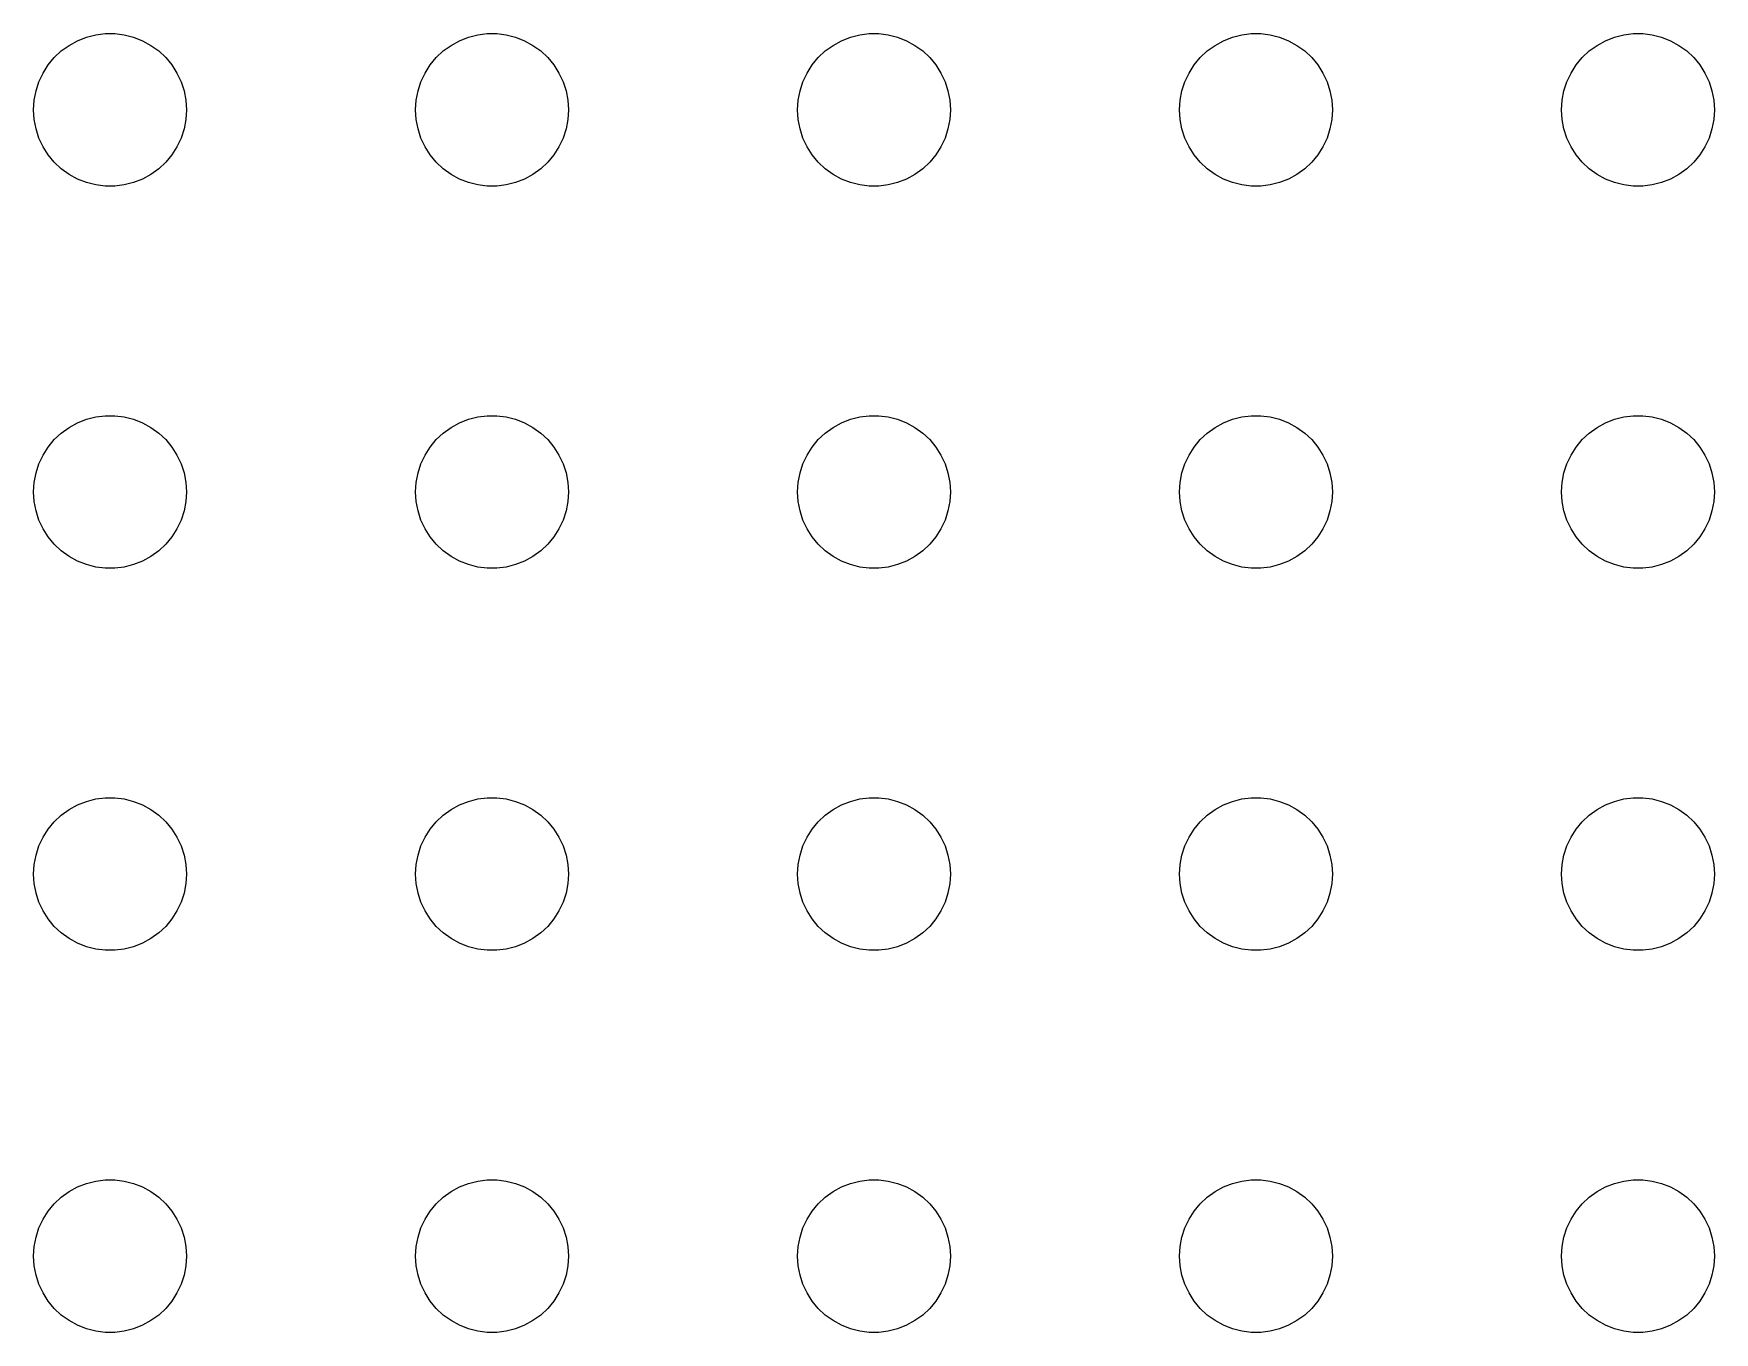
# Model space of a CAD drawing. Header units: metres. Extents: x -134 to 134, y 290 to 736.
# Drawn here: x -1.5 to 31.5, y 454.5 to 480 of the extents above; entities that cross this region are included whole.
import ezdxf

# ---------------------------------------------------------------- set-up
doc = ezdxf.new("R2010")
doc.units = ezdxf.units.M

msp = doc.modelspace()

# ---------------------------------------------------------------- linework, layer by layer
for p, q in [((-0.80373, 479.766), (-0.63866, 479.857)), ((-0.63866, 479.857), (-0.46352, 479.927)), ((-0.46352, 479.927), (-0.28107, 479.973)), ((-0.28107, 479.973), (-0.09418, 479.997)), ((-0.09418, 479.997), (0.09418, 479.997)), ((0.09418, 479.997), (0.28107, 479.973)), ((0.28107, 479.973), (0.46352, 479.927)), ((0.46352, 479.927), (0.63866, 479.857)), ((0.63866, 479.857), (0.80373, 479.766)), ((6.69626, 479.766), (6.86133, 479.857)), ((6.86133, 479.857), (7.03647, 479.927)), ((7.03647, 479.927), (7.21892, 479.973)), ((7.21892, 479.973), (7.40581, 479.997)), ((7.40581, 479.997), (7.59418, 479.997)), ((7.59418, 479.997), (7.78107, 479.973)), ((7.78107, 479.973), (7.96352, 479.927)), ((7.96352, 479.927), (8.13866, 479.857)), ((8.13866, 479.857), (8.30373, 479.766)), ((14.1963, 479.766), (14.3613, 479.857)), ((14.3613, 479.857), (14.5365, 479.927)), ((14.5365, 479.927), (14.7189, 479.973)), ((14.7189, 479.973), (14.9058, 479.997)), ((14.9058, 479.997), (15.0942, 479.997)), ((15.0942, 479.997), (15.2811, 479.973)), ((15.2811, 479.973), (15.4635, 479.927)), ((15.4635, 479.927), (15.6387, 479.857)), ((15.6387, 479.857), (15.8037, 479.766)), ((21.6963, 479.766), (21.8613, 479.857)), ((21.8613, 479.857), (22.0365, 479.927)), ((22.0365, 479.927), (22.2189, 479.973)), ((22.2189, 479.973), (22.4058, 479.997)), ((22.4058, 479.997), (22.5942, 479.997)), ((22.5942, 479.997), (22.7811, 479.973)), ((22.7811, 479.973), (22.9635, 479.927)), ((22.9635, 479.927), (23.1387, 479.857)), ((23.1387, 479.857), (23.3037, 479.766)), ((29.1963, 479.766), (29.3613, 479.857)), ((29.3613, 479.857), (29.5365, 479.927)), ((29.5365, 479.927), (29.7189, 479.973)), ((29.7189, 479.973), (29.9058, 479.997)), ((29.9058, 479.997), (30.0942, 479.997)), ((30.0942, 479.997), (30.2811, 479.973)), ((30.2811, 479.973), (30.4635, 479.927)), ((30.4635, 479.927), (30.6387, 479.857)), ((30.6387, 479.857), (30.8037, 479.766)), ((-1.21352, 479.382), (-1.09344, 479.527)), ((-1.09344, 479.527), (-0.95613, 479.656)), ((-0.95613, 479.656), (-0.80373, 479.766)), ((0.80373, 479.766), (0.95613, 479.656)), ((0.95613, 479.656), (1.09344, 479.527)), ((1.09344, 479.527), (1.21352, 479.382)), ((6.28647, 479.382), (6.40654, 479.527)), ((6.40654, 479.527), (6.54385, 479.656)), ((6.54385, 479.656), (6.69626, 479.766)), ((8.30373, 479.766), (8.45613, 479.656)), ((8.45613, 479.656), (8.59344, 479.527)), ((8.59344, 479.527), (8.71352, 479.382)), ((13.7865, 479.382), (13.9065, 479.527)), ((13.9065, 479.527), (14.0439, 479.656)), ((14.0439, 479.656), (14.1963, 479.766)), ((15.8037, 479.766), (15.9561, 479.656)), ((15.9561, 479.656), (16.0934, 479.527)), ((16.0934, 479.527), (16.2135, 479.382)), ((21.2865, 479.382), (21.4065, 479.527)), ((21.4065, 479.527), (21.5439, 479.656)), ((21.5439, 479.656), (21.6963, 479.766)), ((23.3037, 479.766), (23.4561, 479.656)), ((23.4561, 479.656), (23.5934, 479.527)), ((23.5934, 479.527), (23.7135, 479.382)), ((28.7865, 479.382), (28.9065, 479.527)), ((28.9065, 479.527), (29.0439, 479.656)), ((29.0439, 479.656), (29.1963, 479.766)), ((30.8037, 479.766), (30.9561, 479.656)), ((30.9561, 479.656), (31.0934, 479.527)), ((31.0934, 479.527), (31.2135, 479.382)), ((-1.39465, 479.052), (-1.31445, 479.223)), ((-1.31445, 479.223), (-1.21352, 479.382)), ((1.21352, 479.382), (1.31445, 479.223)), ((1.31445, 479.223), (1.39465, 479.052)), ((6.10533, 479.052), (6.18553, 479.223)), ((6.18553, 479.223), (6.28647, 479.382)), ((8.71352, 479.382), (8.81445, 479.223)), ((8.81445, 479.223), (8.89465, 479.052)), ((13.6053, 479.052), (13.6855, 479.223)), ((13.6855, 479.223), (13.7865, 479.382)), ((16.2135, 479.382), (16.3145, 479.223)), ((16.3145, 479.223), (16.3947, 479.052)), ((21.1053, 479.052), (21.1855, 479.223)), ((21.1855, 479.223), (21.2865, 479.382)), ((23.7135, 479.382), (23.8145, 479.223)), ((23.8145, 479.223), (23.8947, 479.052)), ((28.6053, 479.052), (28.6855, 479.223)), ((28.6855, 479.223), (28.7865, 479.382)), ((31.2135, 479.382), (31.3145, 479.223)), ((31.3145, 479.223), (31.3947, 479.052)), ((-1.48816, 478.688), (-1.45287, 478.873)), ((-1.45287, 478.873), (-1.39465, 479.052)), ((1.39465, 479.052), (1.45287, 478.873)), ((1.45287, 478.873), (1.48816, 478.688)), ((6.01183, 478.688), (6.04712, 478.873)), ((6.04712, 478.873), (6.10533, 479.052)), ((8.89465, 479.052), (8.95287, 478.873)), ((8.95287, 478.873), (8.98816, 478.688)), ((13.5118, 478.688), (13.5471, 478.873)), ((13.5471, 478.873), (13.6053, 479.052)), ((16.3947, 479.052), (16.4529, 478.873)), ((16.4529, 478.873), (16.4882, 478.688)), ((21.0118, 478.688), (21.0471, 478.873)), ((21.0471, 478.873), (21.1053, 479.052)), ((23.8947, 479.052), (23.9529, 478.873)), ((23.9529, 478.873), (23.9882, 478.688)), ((28.5118, 478.688), (28.5471, 478.873)), ((28.5471, 478.873), (28.6053, 479.052)), ((31.3947, 479.052), (31.4529, 478.873)), ((31.4529, 478.873), (31.4882, 478.688)), ((-1.5, 478.5), (-1.48816, 478.688)), ((-1.48816, 478.312), (-1.5, 478.5)), ((1.48816, 478.688), (1.5, 478.5)), ((1.5, 478.5), (1.48816, 478.312)), ((6, 478.5), (6.01183, 478.688)), ((6.01183, 478.312), (6, 478.5)), ((8.98816, 478.688), (9, 478.5)), ((9, 478.5), (8.98816, 478.312)), ((13.5, 478.5), (13.5118, 478.688)), ((13.5118, 478.312), (13.5, 478.5)), ((16.4882, 478.688), (16.5, 478.5)), ((16.5, 478.5), (16.4882, 478.312)), ((21, 478.5), (21.0118, 478.688)), ((21.0118, 478.312), (21, 478.5)), ((23.9882, 478.688), (24, 478.5)), ((24, 478.5), (23.9882, 478.312)), ((28.5, 478.5), (28.5118, 478.688)), ((28.5118, 478.312), (28.5, 478.5)), ((31.4882, 478.688), (31.5, 478.5)), ((31.5, 478.5), (31.4882, 478.312)), ((-1.45287, 478.127), (-1.48816, 478.312)), ((1.48816, 478.312), (1.45287, 478.127)), ((6.04712, 478.127), (6.01183, 478.312)), ((8.98816, 478.312), (8.95287, 478.127)), ((13.5471, 478.127), (13.5118, 478.312)), ((16.4882, 478.312), (16.4529, 478.127)), ((21.0471, 478.127), (21.0118, 478.312)), ((23.9882, 478.312), (23.9529, 478.127)), ((28.5471, 478.127), (28.5118, 478.312)), ((31.4882, 478.312), (31.4529, 478.127)), ((-1.39465, 477.948), (-1.45287, 478.127)), ((-1.31445, 477.777), (-1.39465, 477.948)), ((1.39465, 477.948), (1.31445, 477.777)), ((1.45287, 478.127), (1.39465, 477.948)), ((6.10533, 477.948), (6.04712, 478.127)), ((6.18553, 477.777), (6.10533, 477.948)), ((8.89465, 477.948), (8.81445, 477.777)), ((8.95287, 478.127), (8.89465, 477.948)), ((13.6053, 477.948), (13.5471, 478.127)), ((13.6855, 477.777), (13.6053, 477.948)), ((16.3947, 477.948), (16.3145, 477.777)), ((16.4529, 478.127), (16.3947, 477.948)), ((21.1053, 477.948), (21.0471, 478.127)), ((21.1855, 477.777), (21.1053, 477.948)), ((23.8947, 477.948), (23.8145, 477.777)), ((23.9529, 478.127), (23.8947, 477.948)), ((28.6053, 477.948), (28.5471, 478.127)), ((28.6855, 477.777), (28.6053, 477.948)), ((31.3947, 477.948), (31.3145, 477.777)), ((31.4529, 478.127), (31.3947, 477.948)), ((-1.21352, 477.618), (-1.31445, 477.777)), ((-1.09344, 477.473), (-1.21352, 477.618)), ((1.21352, 477.618), (1.09344, 477.473)), ((1.31445, 477.777), (1.21352, 477.618)), ((6.28647, 477.618), (6.18553, 477.777)), ((6.40654, 477.473), (6.28647, 477.618)), ((8.71352, 477.618), (8.59344, 477.473)), ((8.81445, 477.777), (8.71352, 477.618)), ((13.7865, 477.618), (13.6855, 477.777)), ((13.9065, 477.473), (13.7865, 477.618)), ((16.2135, 477.618), (16.0934, 477.473)), ((16.3145, 477.777), (16.2135, 477.618)), ((21.2865, 477.618), (21.1855, 477.777)), ((21.4065, 477.473), (21.2865, 477.618)), ((23.7135, 477.618), (23.5934, 477.473)), ((23.8145, 477.777), (23.7135, 477.618)), ((28.7865, 477.618), (28.6855, 477.777)), ((28.9065, 477.473), (28.7865, 477.618)), ((31.2135, 477.618), (31.0934, 477.473)), ((31.3145, 477.777), (31.2135, 477.618)), ((-0.95613, 477.344), (-1.09344, 477.473)), ((-0.80373, 477.234), (-0.95613, 477.344)), ((-0.63866, 477.143), (-0.80373, 477.234)), ((0.80373, 477.234), (0.63866, 477.143)), ((0.95613, 477.344), (0.80373, 477.234)), ((1.09344, 477.473), (0.95613, 477.344)), ((6.54385, 477.344), (6.40654, 477.473)), ((6.69626, 477.234), (6.54385, 477.344)), ((6.86133, 477.143), (6.69626, 477.234)), ((8.30373, 477.234), (8.13866, 477.143)), ((8.45613, 477.344), (8.30373, 477.234)), ((8.59344, 477.473), (8.45613, 477.344)), ((14.0439, 477.344), (13.9065, 477.473)), ((14.1963, 477.234), (14.0439, 477.344)), ((14.3613, 477.143), (14.1963, 477.234)), ((15.8037, 477.234), (15.6387, 477.143)), ((15.9561, 477.344), (15.8037, 477.234)), ((16.0934, 477.473), (15.9561, 477.344)), ((21.5439, 477.344), (21.4065, 477.473)), ((21.6963, 477.234), (21.5439, 477.344)), ((21.8613, 477.143), (21.6963, 477.234)), ((23.3037, 477.234), (23.1387, 477.143)), ((23.4561, 477.344), (23.3037, 477.234)), ((23.5934, 477.473), (23.4561, 477.344)), ((29.0439, 477.344), (28.9065, 477.473)), ((29.1963, 477.234), (29.0439, 477.344)), ((29.3613, 477.143), (29.1963, 477.234)), ((30.8037, 477.234), (30.6387, 477.143)), ((30.9561, 477.344), (30.8037, 477.234)), ((31.0934, 477.473), (30.9561, 477.344)), ((-0.46352, 477.073), (-0.63866, 477.143)), ((-0.28107, 477.027), (-0.46352, 477.073)), ((-0.09418, 477.003), (-0.28107, 477.027)), ((0.09418, 477.003), (-0.09418, 477.003)), ((0.28107, 477.027), (0.09418, 477.003)), ((0.46352, 477.073), (0.28107, 477.027)), ((0.63866, 477.143), (0.46352, 477.073)), ((7.03647, 477.073), (6.86133, 477.143)), ((7.21892, 477.027), (7.03647, 477.073)), ((7.40581, 477.003), (7.21892, 477.027)), ((7.59418, 477.003), (7.40581, 477.003)), ((7.78107, 477.027), (7.59418, 477.003)), ((7.96352, 477.073), (7.78107, 477.027)), ((8.13866, 477.143), (7.96352, 477.073)), ((14.5365, 477.073), (14.3613, 477.143)), ((14.7189, 477.027), (14.5365, 477.073)), ((14.9058, 477.003), (14.7189, 477.027)), ((15.0942, 477.003), (14.9058, 477.003)), ((15.2811, 477.027), (15.0942, 477.003)), ((15.4635, 477.073), (15.2811, 477.027)), ((15.6387, 477.143), (15.4635, 477.073)), ((22.0365, 477.073), (21.8613, 477.143)), ((22.2189, 477.027), (22.0365, 477.073)), ((22.4058, 477.003), (22.2189, 477.027)), ((22.5942, 477.003), (22.4058, 477.003)), ((22.7811, 477.027), (22.5942, 477.003)), ((22.9635, 477.073), (22.7811, 477.027)), ((23.1387, 477.143), (22.9635, 477.073)), ((29.5365, 477.073), (29.3613, 477.143)), ((29.7189, 477.027), (29.5365, 477.073)), ((29.9058, 477.003), (29.7189, 477.027)), ((30.0942, 477.003), (29.9058, 477.003)), ((30.2811, 477.027), (30.0942, 477.003)), ((30.4635, 477.073), (30.2811, 477.027)), ((30.6387, 477.143), (30.4635, 477.073)), ((-0.95613, 472.156), (-0.80373, 472.266)), ((-0.80373, 472.266), (-0.63866, 472.357)), ((-0.63866, 472.357), (-0.46352, 472.427)), ((-0.46352, 472.427), (-0.28107, 472.473)), ((-0.28107, 472.473), (-0.09418, 472.497)), ((-0.09418, 472.497), (0.09418, 472.497)), ((0.09418, 472.497), (0.28107, 472.473)), ((0.28107, 472.473), (0.46352, 472.427)), ((0.46352, 472.427), (0.63866, 472.357)), ((0.63866, 472.357), (0.80373, 472.266)), ((0.80373, 472.266), (0.95613, 472.156)), ((6.54385, 472.156), (6.69626, 472.266)), ((6.69626, 472.266), (6.86133, 472.357)), ((6.86133, 472.357), (7.03647, 472.427)), ((7.03647, 472.427), (7.21892, 472.473)), ((7.21892, 472.473), (7.40581, 472.497)), ((7.40581, 472.497), (7.59418, 472.497)), ((7.59418, 472.497), (7.78107, 472.473)), ((7.78107, 472.473), (7.96352, 472.427)), ((7.96352, 472.427), (8.13866, 472.357)), ((8.13866, 472.357), (8.30373, 472.266)), ((8.30373, 472.266), (8.45613, 472.156)), ((14.0439, 472.156), (14.1963, 472.266)), ((14.1963, 472.266), (14.3613, 472.357)), ((14.3613, 472.357), (14.5365, 472.427)), ((14.5365, 472.427), (14.7189, 472.473)), ((14.7189, 472.473), (14.9058, 472.497)), ((14.9058, 472.497), (15.0942, 472.497)), ((15.0942, 472.497), (15.2811, 472.473)), ((15.2811, 472.473), (15.4635, 472.427)), ((15.4635, 472.427), (15.6387, 472.357)), ((15.6387, 472.357), (15.8037, 472.266)), ((15.8037, 472.266), (15.9561, 472.156)), ((21.5439, 472.156), (21.6963, 472.266)), ((21.6963, 472.266), (21.8613, 472.357)), ((21.8613, 472.357), (22.0365, 472.427)), ((22.0365, 472.427), (22.2189, 472.473)), ((22.2189, 472.473), (22.4058, 472.497)), ((22.4058, 472.497), (22.5942, 472.497)), ((22.5942, 472.497), (22.7811, 472.473)), ((22.7811, 472.473), (22.9635, 472.427)), ((22.9635, 472.427), (23.1387, 472.357)), ((23.1387, 472.357), (23.3037, 472.266)), ((23.3037, 472.266), (23.4561, 472.156)), ((29.0439, 472.156), (29.1963, 472.266)), ((29.1963, 472.266), (29.3613, 472.357)), ((29.3613, 472.357), (29.5365, 472.427)), ((29.5365, 472.427), (29.7189, 472.473)), ((29.7189, 472.473), (29.9058, 472.497)), ((29.9058, 472.497), (30.0942, 472.497)), ((30.0942, 472.497), (30.2811, 472.473)), ((30.2811, 472.473), (30.4635, 472.427)), ((30.4635, 472.427), (30.6387, 472.357)), ((30.6387, 472.357), (30.8037, 472.266)), ((30.8037, 472.266), (30.9561, 472.156)), ((-1.21352, 471.882), (-1.09344, 472.027)), ((-1.09344, 472.027), (-0.95613, 472.156)), ((0.95613, 472.156), (1.09344, 472.027)), ((1.09344, 472.027), (1.21352, 471.882)), ((6.28647, 471.882), (6.40654, 472.027)), ((6.40654, 472.027), (6.54385, 472.156)), ((8.45613, 472.156), (8.59344, 472.027)), ((8.59344, 472.027), (8.71352, 471.882)), ((13.7865, 471.882), (13.9065, 472.027)), ((13.9065, 472.027), (14.0439, 472.156)), ((15.9561, 472.156), (16.0934, 472.027)), ((16.0934, 472.027), (16.2135, 471.882)), ((21.2865, 471.882), (21.4065, 472.027)), ((21.4065, 472.027), (21.5439, 472.156)), ((23.4561, 472.156), (23.5934, 472.027)), ((23.5934, 472.027), (23.7135, 471.882)), ((28.7865, 471.882), (28.9065, 472.027)), ((28.9065, 472.027), (29.0439, 472.156)), ((30.9561, 472.156), (31.0934, 472.027)), ((31.0934, 472.027), (31.2135, 471.882)), ((-1.39465, 471.552), (-1.31445, 471.723)), ((-1.31445, 471.723), (-1.21352, 471.882)), ((1.21352, 471.882), (1.31445, 471.723)), ((1.31445, 471.723), (1.39465, 471.552)), ((6.10533, 471.552), (6.18553, 471.723)), ((6.18553, 471.723), (6.28647, 471.882)), ((8.71352, 471.882), (8.81445, 471.723)), ((8.81445, 471.723), (8.89465, 471.552)), ((13.6053, 471.552), (13.6855, 471.723)), ((13.6855, 471.723), (13.7865, 471.882)), ((16.2135, 471.882), (16.3145, 471.723)), ((16.3145, 471.723), (16.3947, 471.552)), ((21.1053, 471.552), (21.1855, 471.723)), ((21.1855, 471.723), (21.2865, 471.882)), ((23.7135, 471.882), (23.8145, 471.723)), ((23.8145, 471.723), (23.8947, 471.552)), ((28.6053, 471.552), (28.6855, 471.723)), ((28.6855, 471.723), (28.7865, 471.882)), ((31.2135, 471.882), (31.3145, 471.723)), ((31.3145, 471.723), (31.3947, 471.552)), ((-1.48816, 471.188), (-1.45287, 471.373)), ((-1.45287, 471.373), (-1.39465, 471.552)), ((1.39465, 471.552), (1.45287, 471.373)), ((1.45287, 471.373), (1.48816, 471.188)), ((6.01183, 471.188), (6.04712, 471.373)), ((6.04712, 471.373), (6.10533, 471.552)), ((8.89465, 471.552), (8.95287, 471.373)), ((8.95287, 471.373), (8.98816, 471.188)), ((13.5118, 471.188), (13.5471, 471.373)), ((13.5471, 471.373), (13.6053, 471.552)), ((16.3947, 471.552), (16.4529, 471.373)), ((16.4529, 471.373), (16.4882, 471.188)), ((21.0118, 471.188), (21.0471, 471.373)), ((21.0471, 471.373), (21.1053, 471.552)), ((23.8947, 471.552), (23.9529, 471.373)), ((23.9529, 471.373), (23.9882, 471.188)), ((28.5118, 471.188), (28.5471, 471.373)), ((28.5471, 471.373), (28.6053, 471.552)), ((31.3947, 471.552), (31.4529, 471.373)), ((31.4529, 471.373), (31.4882, 471.188)), ((-1.5, 471), (-1.48816, 471.188)), ((-1.48816, 470.812), (-1.5, 471)), ((1.48816, 471.188), (1.5, 471)), ((1.5, 471), (1.48816, 470.812)), ((6, 471), (6.01183, 471.188)), ((6.01183, 470.812), (6, 471)), ((8.98816, 471.188), (9, 471)), ((9, 471), (8.98816, 470.812)), ((13.5, 471), (13.5118, 471.188)), ((13.5118, 470.812), (13.5, 471)), ((16.4882, 471.188), (16.5, 471)), ((16.5, 471), (16.4882, 470.812)), ((21, 471), (21.0118, 471.188)), ((21.0118, 470.812), (21, 471)), ((23.9882, 471.188), (24, 471)), ((24, 471), (23.9882, 470.812)), ((28.5, 471), (28.5118, 471.188)), ((28.5118, 470.812), (28.5, 471)), ((31.4882, 471.188), (31.5, 471)), ((31.5, 471), (31.4882, 470.812)), ((-1.45287, 470.627), (-1.48816, 470.812)), ((-1.39465, 470.448), (-1.45287, 470.627)), ((1.45287, 470.627), (1.39465, 470.448)), ((1.48816, 470.812), (1.45287, 470.627)), ((6.04712, 470.627), (6.01183, 470.812)), ((6.10533, 470.448), (6.04712, 470.627)), ((8.95287, 470.627), (8.89465, 470.448)), ((8.98816, 470.812), (8.95287, 470.627)), ((13.5471, 470.627), (13.5118, 470.812)), ((13.6053, 470.448), (13.5471, 470.627)), ((16.4529, 470.627), (16.3947, 470.448)), ((16.4882, 470.812), (16.4529, 470.627)), ((21.0471, 470.627), (21.0118, 470.812)), ((21.1053, 470.448), (21.0471, 470.627)), ((23.9529, 470.627), (23.8947, 470.448)), ((23.9882, 470.812), (23.9529, 470.627)), ((28.5471, 470.627), (28.5118, 470.812)), ((28.6053, 470.448), (28.5471, 470.627)), ((31.4529, 470.627), (31.3947, 470.448)), ((31.4882, 470.812), (31.4529, 470.627)), ((-1.31445, 470.277), (-1.39465, 470.448)), ((-1.21352, 470.118), (-1.31445, 470.277)), ((1.31445, 470.277), (1.21352, 470.118)), ((1.39465, 470.448), (1.31445, 470.277)), ((6.18553, 470.277), (6.10533, 470.448)), ((6.28647, 470.118), (6.18553, 470.277)), ((8.81445, 470.277), (8.71352, 470.118)), ((8.89465, 470.448), (8.81445, 470.277)), ((13.6855, 470.277), (13.6053, 470.448)), ((13.7865, 470.118), (13.6855, 470.277)), ((16.3145, 470.277), (16.2135, 470.118)), ((16.3947, 470.448), (16.3145, 470.277)), ((21.1855, 470.277), (21.1053, 470.448)), ((21.2865, 470.118), (21.1855, 470.277)), ((23.8145, 470.277), (23.7135, 470.118)), ((23.8947, 470.448), (23.8145, 470.277)), ((28.6855, 470.277), (28.6053, 470.448)), ((28.7865, 470.118), (28.6855, 470.277)), ((31.3145, 470.277), (31.2135, 470.118)), ((31.3947, 470.448), (31.3145, 470.277)), ((-1.09344, 469.973), (-1.21352, 470.118)), ((-0.95613, 469.844), (-1.09344, 469.973)), ((1.09344, 469.973), (0.95613, 469.844)), ((1.21352, 470.118), (1.09344, 469.973)), ((6.40654, 469.973), (6.28647, 470.118)), ((6.54385, 469.844), (6.40654, 469.973)), ((8.59344, 469.973), (8.45613, 469.844)), ((8.71352, 470.118), (8.59344, 469.973)), ((13.9065, 469.973), (13.7865, 470.118)), ((14.0439, 469.844), (13.9065, 469.973)), ((16.0934, 469.973), (15.9561, 469.844)), ((16.2135, 470.118), (16.0934, 469.973)), ((21.4065, 469.973), (21.2865, 470.118)), ((21.5439, 469.844), (21.4065, 469.973)), ((23.5934, 469.973), (23.4561, 469.844)), ((23.7135, 470.118), (23.5934, 469.973)), ((28.9065, 469.973), (28.7865, 470.118)), ((29.0439, 469.844), (28.9065, 469.973)), ((31.0934, 469.973), (30.9561, 469.844)), ((31.2135, 470.118), (31.0934, 469.973)), ((-0.80373, 469.734), (-0.95613, 469.844)), ((-0.63866, 469.643), (-0.80373, 469.734)), ((-0.46352, 469.573), (-0.63866, 469.643)), ((0.63866, 469.643), (0.46352, 469.573)), ((0.80373, 469.734), (0.63866, 469.643)), ((0.95613, 469.844), (0.80373, 469.734)), ((6.69626, 469.734), (6.54385, 469.844)), ((6.86133, 469.643), (6.69626, 469.734)), ((7.03647, 469.573), (6.86133, 469.643)), ((8.13866, 469.643), (7.96352, 469.573)), ((8.30373, 469.734), (8.13866, 469.643)), ((8.45613, 469.844), (8.30373, 469.734)), ((14.1963, 469.734), (14.0439, 469.844)), ((14.3613, 469.643), (14.1963, 469.734)), ((14.5365, 469.573), (14.3613, 469.643)), ((15.6387, 469.643), (15.4635, 469.573)), ((15.8037, 469.734), (15.6387, 469.643)), ((15.9561, 469.844), (15.8037, 469.734)), ((21.6963, 469.734), (21.5439, 469.844)), ((21.8613, 469.643), (21.6963, 469.734)), ((22.0365, 469.573), (21.8613, 469.643)), ((23.1387, 469.643), (22.9635, 469.573)), ((23.3037, 469.734), (23.1387, 469.643)), ((23.4561, 469.844), (23.3037, 469.734)), ((29.1963, 469.734), (29.0439, 469.844)), ((29.3613, 469.643), (29.1963, 469.734)), ((29.5365, 469.573), (29.3613, 469.643)), ((30.6387, 469.643), (30.4635, 469.573)), ((30.8037, 469.734), (30.6387, 469.643)), ((30.9561, 469.844), (30.8037, 469.734)), ((-0.28107, 469.527), (-0.46352, 469.573)), ((-0.09418, 469.503), (-0.28107, 469.527)), ((0.09418, 469.503), (-0.09418, 469.503)), ((0.28107, 469.527), (0.09418, 469.503)), ((0.46352, 469.573), (0.28107, 469.527)), ((7.21892, 469.527), (7.03647, 469.573)), ((7.40581, 469.503), (7.21892, 469.527)), ((7.59418, 469.503), (7.40581, 469.503)), ((7.78107, 469.527), (7.59418, 469.503)), ((7.96352, 469.573), (7.78107, 469.527)), ((14.7189, 469.527), (14.5365, 469.573)), ((14.9058, 469.503), (14.7189, 469.527)), ((15.0942, 469.503), (14.9058, 469.503)), ((15.2811, 469.527), (15.0942, 469.503)), ((15.4635, 469.573), (15.2811, 469.527)), ((22.2189, 469.527), (22.0365, 469.573)), ((22.4058, 469.503), (22.2189, 469.527)), ((22.5942, 469.503), (22.4058, 469.503)), ((22.7811, 469.527), (22.5942, 469.503)), ((22.9635, 469.573), (22.7811, 469.527)), ((29.7189, 469.527), (29.5365, 469.573)), ((29.9058, 469.503), (29.7189, 469.527)), ((30.0942, 469.503), (29.9058, 469.503)), ((30.2811, 469.527), (30.0942, 469.503)), ((30.4635, 469.573), (30.2811, 469.527)), ((-0.46352, 464.927), (-0.28107, 464.973)), ((-0.28107, 464.973), (-0.09418, 464.997)), ((-0.09418, 464.997), (0.09418, 464.997)), ((0.09418, 464.997), (0.28107, 464.973)), ((0.28107, 464.973), (0.46352, 464.927)), ((7.03647, 464.927), (7.21892, 464.973)), ((7.21892, 464.973), (7.40581, 464.997)), ((7.40581, 464.997), (7.59418, 464.997)), ((7.59418, 464.997), (7.78107, 464.973)), ((7.78107, 464.973), (7.96352, 464.927)), ((14.5365, 464.927), (14.7189, 464.973)), ((14.7189, 464.973), (14.9058, 464.997)), ((14.9058, 464.997), (15.0942, 464.997)), ((15.0942, 464.997), (15.2811, 464.973)), ((15.2811, 464.973), (15.4635, 464.927)), ((22.0365, 464.927), (22.2189, 464.973)), ((22.2189, 464.973), (22.4058, 464.997)), ((22.4058, 464.997), (22.5942, 464.997)), ((22.5942, 464.997), (22.7811, 464.973)), ((22.7811, 464.973), (22.9635, 464.927)), ((29.5365, 464.927), (29.7189, 464.973)), ((29.7189, 464.973), (29.9058, 464.997)), ((29.9058, 464.997), (30.0942, 464.997)), ((30.0942, 464.997), (30.2811, 464.973)), ((30.2811, 464.973), (30.4635, 464.927)), ((-1.09344, 464.527), (-0.95613, 464.656)), ((-0.95613, 464.656), (-0.80373, 464.766)), ((-0.80373, 464.766), (-0.63866, 464.857)), ((-0.63866, 464.857), (-0.46352, 464.927)), ((0.46352, 464.927), (0.63866, 464.857)), ((0.63866, 464.857), (0.80373, 464.766)), ((0.80373, 464.766), (0.95613, 464.656)), ((0.95613, 464.656), (1.09344, 464.527)), ((6.40654, 464.527), (6.54385, 464.656)), ((6.54385, 464.656), (6.69626, 464.766)), ((6.69626, 464.766), (6.86133, 464.857)), ((6.86133, 464.857), (7.03647, 464.927)), ((7.96352, 464.927), (8.13866, 464.857)), ((8.13866, 464.857), (8.30373, 464.766)), ((8.30373, 464.766), (8.45613, 464.656)), ((8.45613, 464.656), (8.59344, 464.527)), ((13.9065, 464.527), (14.0439, 464.656)), ((14.0439, 464.656), (14.1963, 464.766)), ((14.1963, 464.766), (14.3613, 464.857)), ((14.3613, 464.857), (14.5365, 464.927)), ((15.4635, 464.927), (15.6387, 464.857)), ((15.6387, 464.857), (15.8037, 464.766)), ((15.8037, 464.766), (15.9561, 464.656)), ((15.9561, 464.656), (16.0934, 464.527)), ((21.4065, 464.527), (21.5439, 464.656)), ((21.5439, 464.656), (21.6963, 464.766)), ((21.6963, 464.766), (21.8613, 464.857)), ((21.8613, 464.857), (22.0365, 464.927)), ((22.9635, 464.927), (23.1387, 464.857)), ((23.1387, 464.857), (23.3037, 464.766)), ((23.3037, 464.766), (23.4561, 464.656)), ((23.4561, 464.656), (23.5934, 464.527)), ((28.9065, 464.527), (29.0439, 464.656)), ((29.0439, 464.656), (29.1963, 464.766)), ((29.1963, 464.766), (29.3613, 464.857)), ((29.3613, 464.857), (29.5365, 464.927)), ((30.4635, 464.927), (30.6387, 464.857)), ((30.6387, 464.857), (30.8037, 464.766)), ((30.8037, 464.766), (30.9561, 464.656)), ((30.9561, 464.656), (31.0934, 464.527)), ((-1.31445, 464.223), (-1.21352, 464.382)), ((-1.21352, 464.382), (-1.09344, 464.527)), ((1.09344, 464.527), (1.21352, 464.382)), ((1.21352, 464.382), (1.31445, 464.223)), ((6.18553, 464.223), (6.28647, 464.382)), ((6.28647, 464.382), (6.40654, 464.527)), ((8.59344, 464.527), (8.71352, 464.382)), ((8.71352, 464.382), (8.81445, 464.223)), ((13.6855, 464.223), (13.7865, 464.382)), ((13.7865, 464.382), (13.9065, 464.527)), ((16.0934, 464.527), (16.2135, 464.382)), ((16.2135, 464.382), (16.3145, 464.223)), ((21.1855, 464.223), (21.2865, 464.382)), ((21.2865, 464.382), (21.4065, 464.527)), ((23.5934, 464.527), (23.7135, 464.382)), ((23.7135, 464.382), (23.8145, 464.223)), ((28.6855, 464.223), (28.7865, 464.382)), ((28.7865, 464.382), (28.9065, 464.527)), ((31.0934, 464.527), (31.2135, 464.382)), ((31.2135, 464.382), (31.3145, 464.223)), ((-1.45287, 463.873), (-1.39465, 464.052)), ((-1.39465, 464.052), (-1.31445, 464.223)), ((1.31445, 464.223), (1.39465, 464.052)), ((1.39465, 464.052), (1.45287, 463.873)), ((6.04712, 463.873), (6.10533, 464.052)), ((6.10533, 464.052), (6.18553, 464.223)), ((8.81445, 464.223), (8.89465, 464.052)), ((8.89465, 464.052), (8.95287, 463.873)), ((13.5471, 463.873), (13.6053, 464.052)), ((13.6053, 464.052), (13.6855, 464.223)), ((16.3145, 464.223), (16.3947, 464.052)), ((16.3947, 464.052), (16.4529, 463.873)), ((21.0471, 463.873), (21.1053, 464.052)), ((21.1053, 464.052), (21.1855, 464.223)), ((23.8145, 464.223), (23.8947, 464.052)), ((23.8947, 464.052), (23.9529, 463.873)), ((28.5471, 463.873), (28.6053, 464.052)), ((28.6053, 464.052), (28.6855, 464.223)), ((31.3145, 464.223), (31.3947, 464.052)), ((31.3947, 464.052), (31.4529, 463.873)), ((-1.5, 463.5), (-1.48816, 463.688)), ((-1.48816, 463.688), (-1.45287, 463.873)), ((1.45287, 463.873), (1.48816, 463.688)), ((1.48816, 463.688), (1.5, 463.5)), ((6, 463.5), (6.01183, 463.688)), ((6.01183, 463.688), (6.04712, 463.873)), ((8.95287, 463.873), (8.98816, 463.688)), ((8.98816, 463.688), (9, 463.5)), ((13.5, 463.5), (13.5118, 463.688)), ((13.5118, 463.688), (13.5471, 463.873)), ((16.4529, 463.873), (16.4882, 463.688)), ((16.4882, 463.688), (16.5, 463.5)), ((21, 463.5), (21.0118, 463.688)), ((21.0118, 463.688), (21.0471, 463.873)), ((23.9529, 463.873), (23.9882, 463.688)), ((23.9882, 463.688), (24, 463.5)), ((28.5, 463.5), (28.5118, 463.688)), ((28.5118, 463.688), (28.5471, 463.873)), ((31.4529, 463.873), (31.4882, 463.688)), ((31.4882, 463.688), (31.5, 463.5)), ((-1.48816, 463.312), (-1.5, 463.5)), ((1.5, 463.5), (1.48816, 463.312)), ((6.01183, 463.312), (6, 463.5)), ((9, 463.5), (8.98816, 463.312)), ((13.5118, 463.312), (13.5, 463.5)), ((16.5, 463.5), (16.4882, 463.312)), ((21.0118, 463.312), (21, 463.5)), ((24, 463.5), (23.9882, 463.312)), ((28.5118, 463.312), (28.5, 463.5)), ((31.5, 463.5), (31.4882, 463.312)), ((-1.45287, 463.127), (-1.48816, 463.312)), ((-1.39465, 462.948), (-1.45287, 463.127)), ((1.45287, 463.127), (1.39465, 462.948)), ((1.48816, 463.312), (1.45287, 463.127)), ((6.04712, 463.127), (6.01183, 463.312)), ((6.10533, 462.948), (6.04712, 463.127)), ((8.95287, 463.127), (8.89465, 462.948)), ((8.98816, 463.312), (8.95287, 463.127)), ((13.5471, 463.127), (13.5118, 463.312)), ((13.6053, 462.948), (13.5471, 463.127)), ((16.4529, 463.127), (16.3947, 462.948)), ((16.4882, 463.312), (16.4529, 463.127)), ((21.0471, 463.127), (21.0118, 463.312)), ((21.1053, 462.948), (21.0471, 463.127)), ((23.9529, 463.127), (23.8947, 462.948)), ((23.9882, 463.312), (23.9529, 463.127)), ((28.5471, 463.127), (28.5118, 463.312)), ((28.6053, 462.948), (28.5471, 463.127)), ((31.4529, 463.127), (31.3947, 462.948)), ((31.4882, 463.312), (31.4529, 463.127)), ((-1.31445, 462.777), (-1.39465, 462.948)), ((-1.21352, 462.618), (-1.31445, 462.777)), ((1.31445, 462.777), (1.21352, 462.618)), ((1.39465, 462.948), (1.31445, 462.777)), ((6.18553, 462.777), (6.10533, 462.948)), ((6.28647, 462.618), (6.18553, 462.777)), ((8.81445, 462.777), (8.71352, 462.618)), ((8.89465, 462.948), (8.81445, 462.777)), ((13.6855, 462.777), (13.6053, 462.948)), ((13.7865, 462.618), (13.6855, 462.777)), ((16.3145, 462.777), (16.2135, 462.618)), ((16.3947, 462.948), (16.3145, 462.777)), ((21.1855, 462.777), (21.1053, 462.948)), ((21.2865, 462.618), (21.1855, 462.777)), ((23.8145, 462.777), (23.7135, 462.618)), ((23.8947, 462.948), (23.8145, 462.777)), ((28.6855, 462.777), (28.6053, 462.948)), ((28.7865, 462.618), (28.6855, 462.777)), ((31.3145, 462.777), (31.2135, 462.618)), ((31.3947, 462.948), (31.3145, 462.777)), ((-1.09344, 462.473), (-1.21352, 462.618)), ((-0.95613, 462.344), (-1.09344, 462.473)), ((-0.80373, 462.234), (-0.95613, 462.344)), ((0.95613, 462.344), (0.80373, 462.234)), ((1.09344, 462.473), (0.95613, 462.344)), ((1.21352, 462.618), (1.09344, 462.473)), ((6.40654, 462.473), (6.28647, 462.618)), ((6.54385, 462.344), (6.40654, 462.473)), ((6.69626, 462.234), (6.54385, 462.344)), ((8.45613, 462.344), (8.30373, 462.234)), ((8.59344, 462.473), (8.45613, 462.344)), ((8.71352, 462.618), (8.59344, 462.473)), ((13.9065, 462.473), (13.7865, 462.618)), ((14.0439, 462.344), (13.9065, 462.473)), ((14.1963, 462.234), (14.0439, 462.344)), ((15.9561, 462.344), (15.8037, 462.234)), ((16.0934, 462.473), (15.9561, 462.344)), ((16.2135, 462.618), (16.0934, 462.473)), ((21.4065, 462.473), (21.2865, 462.618)), ((21.5439, 462.344), (21.4065, 462.473)), ((21.6963, 462.234), (21.5439, 462.344)), ((23.4561, 462.344), (23.3037, 462.234)), ((23.5934, 462.473), (23.4561, 462.344)), ((23.7135, 462.618), (23.5934, 462.473)), ((28.9065, 462.473), (28.7865, 462.618)), ((29.0439, 462.344), (28.9065, 462.473)), ((29.1963, 462.234), (29.0439, 462.344)), ((30.9561, 462.344), (30.8037, 462.234)), ((31.0934, 462.473), (30.9561, 462.344)), ((31.2135, 462.618), (31.0934, 462.473)), ((-0.63866, 462.143), (-0.80373, 462.234)), ((-0.46352, 462.073), (-0.63866, 462.143)), ((-0.28107, 462.027), (-0.46352, 462.073)), ((-0.09418, 462.003), (-0.28107, 462.027)), ((0.09418, 462.003), (-0.09418, 462.003)), ((0.28107, 462.027), (0.09418, 462.003)), ((0.46352, 462.073), (0.28107, 462.027)), ((0.63866, 462.143), (0.46352, 462.073)), ((0.80373, 462.234), (0.63866, 462.143)), ((6.86133, 462.143), (6.69626, 462.234)), ((7.03647, 462.073), (6.86133, 462.143)), ((7.21892, 462.027), (7.03647, 462.073)), ((7.40581, 462.003), (7.21892, 462.027)), ((7.59418, 462.003), (7.40581, 462.003)), ((7.78107, 462.027), (7.59418, 462.003)), ((7.96352, 462.073), (7.78107, 462.027)), ((8.13866, 462.143), (7.96352, 462.073)), ((8.30373, 462.234), (8.13866, 462.143)), ((14.3613, 462.143), (14.1963, 462.234)), ((14.5365, 462.073), (14.3613, 462.143)), ((14.7189, 462.027), (14.5365, 462.073)), ((14.9058, 462.003), (14.7189, 462.027)), ((15.0942, 462.003), (14.9058, 462.003)), ((15.2811, 462.027), (15.0942, 462.003)), ((15.4635, 462.073), (15.2811, 462.027)), ((15.6387, 462.143), (15.4635, 462.073)), ((15.8037, 462.234), (15.6387, 462.143)), ((21.8613, 462.143), (21.6963, 462.234)), ((22.0365, 462.073), (21.8613, 462.143)), ((22.2189, 462.027), (22.0365, 462.073)), ((22.4058, 462.003), (22.2189, 462.027)), ((22.5942, 462.003), (22.4058, 462.003)), ((22.7811, 462.027), (22.5942, 462.003)), ((22.9635, 462.073), (22.7811, 462.027)), ((23.1387, 462.143), (22.9635, 462.073)), ((23.3037, 462.234), (23.1387, 462.143)), ((29.3613, 462.143), (29.1963, 462.234)), ((29.5365, 462.073), (29.3613, 462.143)), ((29.7189, 462.027), (29.5365, 462.073)), ((29.9058, 462.003), (29.7189, 462.027)), ((30.0942, 462.003), (29.9058, 462.003)), ((30.2811, 462.027), (30.0942, 462.003)), ((30.4635, 462.073), (30.2811, 462.027)), ((30.6387, 462.143), (30.4635, 462.073)), ((30.8037, 462.234), (30.6387, 462.143)), ((-0.63866, 457.357), (-0.46352, 457.427)), ((-0.46352, 457.427), (-0.28107, 457.473)), ((-0.28107, 457.473), (-0.09418, 457.497)), ((-0.09418, 457.497), (0.09418, 457.497)), ((0.09418, 457.497), (0.28107, 457.473)), ((0.28107, 457.473), (0.46352, 457.427)), ((0.46352, 457.427), (0.63866, 457.357)), ((6.86133, 457.357), (7.03647, 457.427)), ((7.03647, 457.427), (7.21892, 457.473)), ((7.21892, 457.473), (7.40581, 457.497)), ((7.40581, 457.497), (7.59418, 457.497)), ((7.59418, 457.497), (7.78107, 457.473)), ((7.78107, 457.473), (7.96352, 457.427)), ((7.96352, 457.427), (8.13866, 457.357)), ((14.3613, 457.357), (14.5365, 457.427)), ((14.5365, 457.427), (14.7189, 457.473)), ((14.7189, 457.473), (14.9058, 457.497)), ((14.9058, 457.497), (15.0942, 457.497)), ((15.0942, 457.497), (15.2811, 457.473)), ((15.2811, 457.473), (15.4635, 457.427)), ((15.4635, 457.427), (15.6387, 457.357)), ((21.8613, 457.357), (22.0365, 457.427)), ((22.0365, 457.427), (22.2189, 457.473)), ((22.2189, 457.473), (22.4058, 457.497)), ((22.4058, 457.497), (22.5942, 457.497)), ((22.5942, 457.497), (22.7811, 457.473)), ((22.7811, 457.473), (22.9635, 457.427)), ((22.9635, 457.427), (23.1387, 457.357)), ((29.3613, 457.357), (29.5365, 457.427)), ((29.5365, 457.427), (29.7189, 457.473)), ((29.7189, 457.473), (29.9058, 457.497)), ((29.9058, 457.497), (30.0942, 457.497)), ((30.0942, 457.497), (30.2811, 457.473)), ((30.2811, 457.473), (30.4635, 457.427)), ((30.4635, 457.427), (30.6387, 457.357)), ((-1.09344, 457.027), (-0.95613, 457.156)), ((-0.95613, 457.156), (-0.80373, 457.266)), ((-0.80373, 457.266), (-0.63866, 457.357)), ((0.63866, 457.357), (0.80373, 457.266)), ((0.80373, 457.266), (0.95613, 457.156)), ((0.95613, 457.156), (1.09344, 457.027)), ((6.40654, 457.027), (6.54385, 457.156)), ((6.54385, 457.156), (6.69626, 457.266)), ((6.69626, 457.266), (6.86133, 457.357)), ((8.13866, 457.357), (8.30373, 457.266)), ((8.30373, 457.266), (8.45613, 457.156)), ((8.45613, 457.156), (8.59344, 457.027)), ((13.9065, 457.027), (14.0439, 457.156)), ((14.0439, 457.156), (14.1963, 457.266)), ((14.1963, 457.266), (14.3613, 457.357)), ((15.6387, 457.357), (15.8037, 457.266)), ((15.8037, 457.266), (15.9561, 457.156)), ((15.9561, 457.156), (16.0934, 457.027)), ((21.4065, 457.027), (21.5439, 457.156)), ((21.5439, 457.156), (21.6963, 457.266)), ((21.6963, 457.266), (21.8613, 457.357)), ((23.1387, 457.357), (23.3037, 457.266)), ((23.3037, 457.266), (23.4561, 457.156)), ((23.4561, 457.156), (23.5934, 457.027)), ((28.9065, 457.027), (29.0439, 457.156)), ((29.0439, 457.156), (29.1963, 457.266)), ((29.1963, 457.266), (29.3613, 457.357)), ((30.6387, 457.357), (30.8037, 457.266)), ((30.8037, 457.266), (30.9561, 457.156)), ((30.9561, 457.156), (31.0934, 457.027)), ((-1.39465, 456.552), (-1.31445, 456.723)), ((-1.31445, 456.723), (-1.21352, 456.882)), ((-1.21352, 456.882), (-1.09344, 457.027)), ((1.09344, 457.027), (1.21352, 456.882)), ((1.21352, 456.882), (1.31445, 456.723)), ((1.31445, 456.723), (1.39465, 456.552)), ((6.10533, 456.552), (6.18553, 456.723)), ((6.18553, 456.723), (6.28647, 456.882)), ((6.28647, 456.882), (6.40654, 457.027)), ((8.59344, 457.027), (8.71352, 456.882)), ((8.71352, 456.882), (8.81445, 456.723)), ((8.81445, 456.723), (8.89465, 456.552)), ((13.6053, 456.552), (13.6855, 456.723)), ((13.6855, 456.723), (13.7865, 456.882)), ((13.7865, 456.882), (13.9065, 457.027)), ((16.0934, 457.027), (16.2135, 456.882)), ((16.2135, 456.882), (16.3145, 456.723)), ((16.3145, 456.723), (16.3947, 456.552)), ((21.1053, 456.552), (21.1855, 456.723)), ((21.1855, 456.723), (21.2865, 456.882)), ((21.2865, 456.882), (21.4065, 457.027)), ((23.5934, 457.027), (23.7135, 456.882)), ((23.7135, 456.882), (23.8145, 456.723)), ((23.8145, 456.723), (23.8947, 456.552)), ((28.6053, 456.552), (28.6855, 456.723)), ((28.6855, 456.723), (28.7865, 456.882)), ((28.7865, 456.882), (28.9065, 457.027)), ((31.0934, 457.027), (31.2135, 456.882)), ((31.2135, 456.882), (31.3145, 456.723)), ((31.3145, 456.723), (31.3947, 456.552)), ((-1.45287, 456.373), (-1.39465, 456.552)), ((1.39465, 456.552), (1.45287, 456.373)), ((6.04712, 456.373), (6.10533, 456.552)), ((8.89465, 456.552), (8.95287, 456.373)), ((13.5471, 456.373), (13.6053, 456.552)), ((16.3947, 456.552), (16.4529, 456.373)), ((21.0471, 456.373), (21.1053, 456.552)), ((23.8947, 456.552), (23.9529, 456.373)), ((28.5471, 456.373), (28.6053, 456.552)), ((31.3947, 456.552), (31.4529, 456.373)), ((-1.5, 456), (-1.48816, 456.188)), ((-1.48816, 456.188), (-1.45287, 456.373)), ((1.45287, 456.373), (1.48816, 456.188)), ((1.48816, 456.188), (1.5, 456)), ((6, 456), (6.01183, 456.188)), ((6.01183, 456.188), (6.04712, 456.373)), ((8.95287, 456.373), (8.98816, 456.188)), ((8.98816, 456.188), (9, 456)), ((13.5, 456), (13.5118, 456.188)), ((13.5118, 456.188), (13.5471, 456.373)), ((16.4529, 456.373), (16.4882, 456.188)), ((16.4882, 456.188), (16.5, 456)), ((21, 456), (21.0118, 456.188)), ((21.0118, 456.188), (21.0471, 456.373)), ((23.9529, 456.373), (23.9882, 456.188)), ((23.9882, 456.188), (24, 456)), ((28.5, 456), (28.5118, 456.188)), ((28.5118, 456.188), (28.5471, 456.373)), ((31.4529, 456.373), (31.4882, 456.188)), ((31.4882, 456.188), (31.5, 456)), ((-1.48816, 455.812), (-1.5, 456)), ((-1.45287, 455.627), (-1.48816, 455.812)), ((1.48816, 455.812), (1.45287, 455.627)), ((1.5, 456), (1.48816, 455.812)), ((6.01183, 455.812), (6, 456)), ((6.04712, 455.627), (6.01183, 455.812)), ((8.98816, 455.812), (8.95287, 455.627)), ((9, 456), (8.98816, 455.812)), ((13.5118, 455.812), (13.5, 456)), ((13.5471, 455.627), (13.5118, 455.812)), ((16.4882, 455.812), (16.4529, 455.627)), ((16.5, 456), (16.4882, 455.812)), ((21.0118, 455.812), (21, 456)), ((21.0471, 455.627), (21.0118, 455.812)), ((23.9882, 455.812), (23.9529, 455.627)), ((24, 456), (23.9882, 455.812)), ((28.5118, 455.812), (28.5, 456)), ((28.5471, 455.627), (28.5118, 455.812)), ((31.4882, 455.812), (31.4529, 455.627)), ((31.5, 456), (31.4882, 455.812)), ((-1.39465, 455.448), (-1.45287, 455.627)), ((-1.31445, 455.277), (-1.39465, 455.448)), ((1.39465, 455.448), (1.31445, 455.277)), ((1.45287, 455.627), (1.39465, 455.448)), ((6.10533, 455.448), (6.04712, 455.627)), ((6.18553, 455.277), (6.10533, 455.448)), ((8.89465, 455.448), (8.81445, 455.277)), ((8.95287, 455.627), (8.89465, 455.448)), ((13.6053, 455.448), (13.5471, 455.627)), ((13.6855, 455.277), (13.6053, 455.448)), ((16.3947, 455.448), (16.3145, 455.277)), ((16.4529, 455.627), (16.3947, 455.448)), ((21.1053, 455.448), (21.0471, 455.627)), ((21.1855, 455.277), (21.1053, 455.448)), ((23.8947, 455.448), (23.8145, 455.277)), ((23.9529, 455.627), (23.8947, 455.448)), ((28.6053, 455.448), (28.5471, 455.627)), ((28.6855, 455.277), (28.6053, 455.448)), ((31.3947, 455.448), (31.3145, 455.277)), ((31.4529, 455.627), (31.3947, 455.448)), ((-1.21352, 455.118), (-1.31445, 455.277)), ((-1.09344, 454.973), (-1.21352, 455.118)), ((1.21352, 455.118), (1.09344, 454.973)), ((1.31445, 455.277), (1.21352, 455.118)), ((6.28647, 455.118), (6.18553, 455.277)), ((6.40654, 454.973), (6.28647, 455.118)), ((8.71352, 455.118), (8.59344, 454.973)), ((8.81445, 455.277), (8.71352, 455.118)), ((13.7865, 455.118), (13.6855, 455.277)), ((13.9065, 454.973), (13.7865, 455.118)), ((16.2135, 455.118), (16.0934, 454.973)), ((16.3145, 455.277), (16.2135, 455.118)), ((21.2865, 455.118), (21.1855, 455.277)), ((21.4065, 454.973), (21.2865, 455.118)), ((23.7135, 455.118), (23.5934, 454.973)), ((23.8145, 455.277), (23.7135, 455.118)), ((28.7865, 455.118), (28.6855, 455.277)), ((28.9065, 454.973), (28.7865, 455.118)), ((31.2135, 455.118), (31.0934, 454.973)), ((31.3145, 455.277), (31.2135, 455.118)), ((-0.95613, 454.844), (-1.09344, 454.973)), ((-0.80373, 454.734), (-0.95613, 454.844)), ((0.95613, 454.844), (0.80373, 454.734)), ((1.09344, 454.973), (0.95613, 454.844)), ((6.54385, 454.844), (6.40654, 454.973)), ((6.69626, 454.734), (6.54385, 454.844)), ((8.45613, 454.844), (8.30373, 454.734)), ((8.59344, 454.973), (8.45613, 454.844)), ((14.0439, 454.844), (13.9065, 454.973)), ((14.1963, 454.734), (14.0439, 454.844)), ((15.9561, 454.844), (15.8037, 454.734)), ((16.0934, 454.973), (15.9561, 454.844)), ((21.5439, 454.844), (21.4065, 454.973)), ((21.6963, 454.734), (21.5439, 454.844)), ((23.4561, 454.844), (23.3037, 454.734)), ((23.5934, 454.973), (23.4561, 454.844)), ((29.0439, 454.844), (28.9065, 454.973)), ((29.1963, 454.734), (29.0439, 454.844)), ((30.9561, 454.844), (30.8037, 454.734)), ((31.0934, 454.973), (30.9561, 454.844)), ((-0.63866, 454.643), (-0.80373, 454.734)), ((-0.46352, 454.573), (-0.63866, 454.643)), ((-0.28107, 454.527), (-0.46352, 454.573)), ((-0.09418, 454.503), (-0.28107, 454.527)), ((0.09418, 454.503), (-0.09418, 454.503)), ((0.28107, 454.527), (0.09418, 454.503)), ((0.46352, 454.573), (0.28107, 454.527)), ((0.63866, 454.643), (0.46352, 454.573)), ((0.80373, 454.734), (0.63866, 454.643)), ((6.86133, 454.643), (6.69626, 454.734)), ((7.03647, 454.573), (6.86133, 454.643)), ((7.21892, 454.527), (7.03647, 454.573)), ((7.40581, 454.503), (7.21892, 454.527)), ((7.59418, 454.503), (7.40581, 454.503)), ((7.78107, 454.527), (7.59418, 454.503)), ((7.96352, 454.573), (7.78107, 454.527)), ((8.13866, 454.643), (7.96352, 454.573)), ((8.30373, 454.734), (8.13866, 454.643)), ((14.3613, 454.643), (14.1963, 454.734)), ((14.5365, 454.573), (14.3613, 454.643)), ((14.7189, 454.527), (14.5365, 454.573)), ((14.9058, 454.503), (14.7189, 454.527)), ((15.0942, 454.503), (14.9058, 454.503)), ((15.2811, 454.527), (15.0942, 454.503)), ((15.4635, 454.573), (15.2811, 454.527)), ((15.6387, 454.643), (15.4635, 454.573)), ((15.8037, 454.734), (15.6387, 454.643)), ((21.8613, 454.643), (21.6963, 454.734)), ((22.0365, 454.573), (21.8613, 454.643)), ((22.2189, 454.527), (22.0365, 454.573)), ((22.4058, 454.503), (22.2189, 454.527)), ((22.5942, 454.503), (22.4058, 454.503)), ((22.7811, 454.527), (22.5942, 454.503)), ((22.9635, 454.573), (22.7811, 454.527)), ((23.1387, 454.643), (22.9635, 454.573)), ((23.3037, 454.734), (23.1387, 454.643)), ((29.3613, 454.643), (29.1963, 454.734)), ((29.5365, 454.573), (29.3613, 454.643)), ((29.7189, 454.527), (29.5365, 454.573)), ((29.9058, 454.503), (29.7189, 454.527)), ((30.0942, 454.503), (29.9058, 454.503)), ((30.2811, 454.527), (30.0942, 454.503)), ((30.4635, 454.573), (30.2811, 454.527)), ((30.6387, 454.643), (30.4635, 454.573)), ((30.8037, 454.734), (30.6387, 454.643))]:
    msp.add_line(p, q)

doc.saveas('drawing.dxf')
